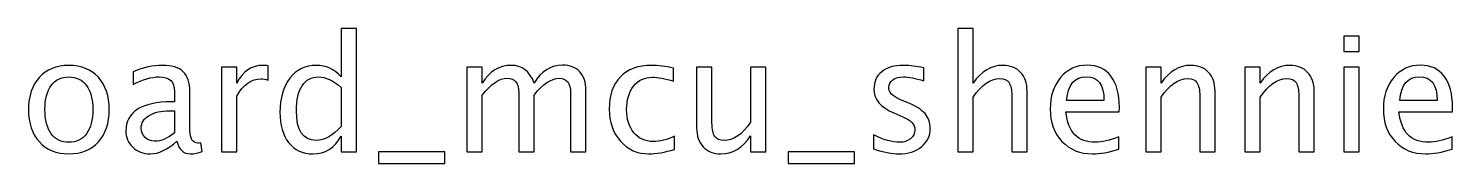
# Model space of a CAD drawing. Header units: centimetres. Extents: x -55 to 43, y -73 to 74.
# Drawn here: x -16.07 to -4.74, y -25.95 to -24.88 of the extents above; entities that cross this region are included whole.
import ezdxf

# ---------------------------------------------------------------- set-up
doc = ezdxf.new("R2010")
doc.units = ezdxf.units.CM
doc.header["$MEASUREMENT"] = 0
doc.layers.add('Layer 1', color=7, linetype='Continuous')

msp = doc.modelspace()

# ---------------------------------------------------------------- linework, layer by layer
at = {"layer": 'Layer 1'}
for points, knots in [([(-13.58583, -25.86003), (-13.58583, -25.86003), (-13.58583, -25.73366), (-13.58583, -25.73366), (-13.58583, -25.73366), (-13.63557, -25.82807), (-13.7105, -25.87527), (-13.81062, -25.87527), (-13.81062, -25.87527), (-13.8919, -25.87527), (-13.95582, -25.84585), (-14.00239, -25.78679), (-14.00239, -25.78679), (-14.04896, -25.72774), (-14.07224, -25.64709), (-14.07224, -25.54486), (-14.07224, -25.54486), (-14.07224, -25.4331), (-14.04578, -25.34314), (-13.99308, -25.27498), (-13.99308, -25.27498), (-13.94016, -25.20704), (-13.87073, -25.17296), (-13.78458, -25.17296), (-13.78458, -25.17296), (-13.70479, -25.17296), (-13.63832, -25.20344), (-13.58583, -25.26461), (-13.58583, -25.26461), (-13.58583, -25.26461), (-13.58583, -24.88086), (-13.58583, -24.88086), (-13.58583, -24.88086), (-13.58583, -24.88086), (-13.46391, -24.88086), (-13.46391, -24.88086), (-13.46391, -24.88086), (-13.46391, -24.88086), (-13.46391, -25.86003), (-13.46391, -25.86003), (-13.46391, -25.86003), (-13.46391, -25.86003), (-13.58583, -25.86003), (-13.58583, -25.86003)], [0, 0, 0, 0, 0.08333333, 0.08333333, 0.08333333, 0.08333333, 0.16666667, 0.16666667, 0.16666667, 0.16666667, 0.25, 0.25, 0.25, 0.25, 0.33333333, 0.33333333, 0.33333333, 0.33333333, 0.41666667, 0.41666667, 0.41666667, 0.41666667, 0.5, 0.5, 0.5, 0.5, 0.58333333, 0.58333333, 0.58333333, 0.58333333, 0.66666667, 0.66666667, 0.66666667, 0.66666667, 0.75, 0.75, 0.75, 0.75, 0.83333333, 0.83333333, 0.83333333, 0.83333333, 1, 1, 1, 1]), ([(-8.6777, -25.86003), (-8.6777, -25.86003), (-8.6777, -24.88086), (-8.6777, -24.88086), (-8.6777, -24.88086), (-8.6777, -24.88086), (-8.55578, -24.88086), (-8.55578, -24.88086), (-8.55578, -24.88086), (-8.55578, -24.88086), (-8.55578, -25.31414), (-8.55578, -25.31414), (-8.55578, -25.31414), (-8.49122, -25.21995), (-8.41206, -25.17296), (-8.3185, -25.17296), (-8.3185, -25.17296), (-8.25966, -25.17296), (-8.21288, -25.19137), (-8.17838, -25.22842), (-8.17838, -25.22842), (-8.14388, -25.26525), (-8.12652, -25.31499), (-8.12652, -25.37722), (-8.12652, -25.37722), (-8.12652, -25.37722), (-8.12652, -25.86003), (-8.12652, -25.86003), (-8.12652, -25.86003), (-8.12652, -25.86003), (-8.24844, -25.86003), (-8.24844, -25.86003), (-8.24844, -25.86003), (-8.24844, -25.86003), (-8.24844, -25.41701), (-8.24844, -25.41701), (-8.24844, -25.41701), (-8.24844, -25.36706), (-8.25585, -25.3315), (-8.27045, -25.31033), (-8.27045, -25.31033), (-8.28527, -25.28895), (-8.30961, -25.27837), (-8.34369, -25.27837), (-8.34369, -25.27837), (-8.41862, -25.27837), (-8.48932, -25.32726), (-8.55578, -25.42505), (-8.55578, -25.42505), (-8.55578, -25.42505), (-8.55578, -25.86003), (-8.55578, -25.86003), (-8.55578, -25.86003), (-8.55578, -25.86003), (-8.6777, -25.86003), (-8.6777, -25.86003)], [0, 0, 0, 0, 0.06666667, 0.06666667, 0.06666667, 0.06666667, 0.13333333, 0.13333333, 0.13333333, 0.13333333, 0.2, 0.2, 0.2, 0.2, 0.26666667, 0.26666667, 0.26666667, 0.26666667, 0.33333333, 0.33333333, 0.33333333, 0.33333333, 0.4, 0.4, 0.4, 0.4, 0.46666667, 0.46666667, 0.46666667, 0.46666667, 0.53333333, 0.53333333, 0.53333333, 0.53333333, 0.6, 0.6, 0.6, 0.6, 0.66666667, 0.66666667, 0.66666667, 0.66666667, 0.73333333, 0.73333333, 0.73333333, 0.73333333, 0.8, 0.8, 0.8, 0.8, 0.86666667, 0.86666667, 0.86666667, 0.86666667, 1, 1, 1, 1]), ([(-5.60535, -25.06374), (-5.60535, -25.06374), (-5.60535, -24.94182), (-5.60535, -24.94182), (-5.60535, -24.94182), (-5.60535, -24.94182), (-5.48343, -24.94182), (-5.48343, -24.94182), (-5.48343, -24.94182), (-5.48343, -24.94182), (-5.48343, -25.06374), (-5.48343, -25.06374), (-5.48343, -25.06374), (-5.48343, -25.06374), (-5.60535, -25.06374), (-5.60535, -25.06374)], [0, 0, 0, 0, 0.2, 0.2, 0.2, 0.2, 0.4, 0.4, 0.4, 0.4, 0.6, 0.6, 0.6, 0.6, 1, 1, 1, 1]), ([(-15.75202, -25.87527), (-15.85087, -25.87527), (-15.92918, -25.84373), (-15.98676, -25.78065), (-15.98676, -25.78065), (-16.04454, -25.71758), (-16.07333, -25.63185), (-16.07333, -25.52369), (-16.07333, -25.52369), (-16.07333, -25.41574), (-16.04454, -25.33023), (-15.98676, -25.26736), (-15.98676, -25.26736), (-15.92918, -25.2045), (-15.85087, -25.17296), (-15.75202, -25.17296), (-15.75202, -25.17296), (-15.65317, -25.17296), (-15.57485, -25.2045), (-15.51728, -25.26736), (-15.51728, -25.26736), (-15.4595, -25.33023), (-15.43071, -25.41574), (-15.43071, -25.52369), (-15.43071, -25.52369), (-15.43071, -25.63185), (-15.4595, -25.71758), (-15.51728, -25.78065), (-15.51728, -25.78065), (-15.57485, -25.84373), (-15.65317, -25.87527), (-15.75202, -25.87527)], [0, 0, 0, 0, 0.11111111, 0.11111111, 0.11111111, 0.11111111, 0.22222222, 0.22222222, 0.22222222, 0.22222222, 0.33333333, 0.33333333, 0.33333333, 0.33333333, 0.44444444, 0.44444444, 0.44444444, 0.44444444, 0.55555556, 0.55555556, 0.55555556, 0.55555556, 0.66666667, 0.66666667, 0.66666667, 0.66666667, 0.77777778, 0.77777778, 0.77777778, 0.77777778, 1, 1, 1, 1]), ([(-15.75223, -25.78383), (-15.69191, -25.78383), (-15.64492, -25.76118), (-15.61147, -25.71567), (-15.61147, -25.71567), (-15.57824, -25.67038), (-15.56152, -25.60624), (-15.56152, -25.52369), (-15.56152, -25.52369), (-15.56152, -25.44135), (-15.57824, -25.37743), (-15.61147, -25.33213), (-15.61147, -25.33213), (-15.64492, -25.28705), (-15.69191, -25.2644), (-15.75223, -25.2644), (-15.75223, -25.2644), (-15.81277, -25.2644), (-15.85976, -25.28705), (-15.89278, -25.33213), (-15.89278, -25.33213), (-15.92601, -25.37743), (-15.94252, -25.44135), (-15.94252, -25.52369), (-15.94252, -25.52369), (-15.94252, -25.60624), (-15.92601, -25.67038), (-15.89278, -25.71567), (-15.89278, -25.71567), (-15.85976, -25.76118), (-15.81277, -25.78383), (-15.75223, -25.78383)], [0, 0, 0, 0, 0.11111111, 0.11111111, 0.11111111, 0.11111111, 0.22222222, 0.22222222, 0.22222222, 0.22222222, 0.33333333, 0.33333333, 0.33333333, 0.33333333, 0.44444444, 0.44444444, 0.44444444, 0.44444444, 0.55555556, 0.55555556, 0.55555556, 0.55555556, 0.66666667, 0.66666667, 0.66666667, 0.66666667, 0.77777778, 0.77777778, 0.77777778, 0.77777778, 1, 1, 1, 1]), ([(-14.89287, -25.7743), (-14.9661, -25.84161), (-15.03659, -25.87527), (-15.10432, -25.87527), (-15.10432, -25.87527), (-15.15999, -25.87527), (-15.20635, -25.85791), (-15.24296, -25.82299), (-15.24296, -25.82299), (-15.27979, -25.78806), (-15.29821, -25.74404), (-15.29821, -25.69091), (-15.29821, -25.69091), (-15.29821, -25.61746), (-15.26731, -25.56094), (-15.2055, -25.52157), (-15.2055, -25.52157), (-15.14369, -25.4822), (-15.055, -25.46252), (-14.93943, -25.46252), (-14.93943, -25.46252), (-14.93943, -25.46252), (-14.91086, -25.46252), (-14.91086, -25.46252), (-14.91086, -25.46252), (-14.91086, -25.46252), (-14.91086, -25.38145), (-14.91086, -25.38145), (-14.91086, -25.38145), (-14.91086, -25.30335), (-14.9515, -25.2644), (-15.03299, -25.2644), (-15.03299, -25.2644), (-15.09607, -25.2644), (-15.16507, -25.2843), (-15.23979, -25.32409), (-15.23979, -25.32409), (-15.23979, -25.32409), (-15.23979, -25.22376), (-15.23979, -25.22376), (-15.23979, -25.22376), (-15.15766, -25.18989), (-15.08019, -25.17296), (-15.00759, -25.17296), (-15.00759, -25.17296), (-14.93287, -25.17296), (-14.87763, -25.18989), (-14.84228, -25.22397), (-14.84228, -25.22397), (-14.80672, -25.25805), (-14.78894, -25.31054), (-14.78894, -25.38145), (-14.78894, -25.38145), (-14.78894, -25.38145), (-14.78894, -25.68562), (-14.78894, -25.68562), (-14.78894, -25.68562), (-14.78894, -25.75525), (-14.76756, -25.79018), (-14.72459, -25.79018), (-14.72459, -25.79018), (-14.7193, -25.79018), (-14.71147, -25.78933), (-14.7011, -25.78764), (-14.7011, -25.78764), (-14.7011, -25.78764), (-14.69242, -25.85537), (-14.69242, -25.85537), (-14.69242, -25.85537), (-14.72015, -25.86871), (-14.75063, -25.87527), (-14.78407, -25.87527), (-14.78407, -25.87527), (-14.84101, -25.87527), (-14.8772, -25.84161), (-14.89287, -25.7743)], [0, 0, 0, 0, 0.05, 0.05, 0.05, 0.05, 0.1, 0.1, 0.1, 0.1, 0.15, 0.15, 0.15, 0.15, 0.2, 0.2, 0.2, 0.2, 0.25, 0.25, 0.25, 0.25, 0.3, 0.3, 0.3, 0.3, 0.35, 0.35, 0.35, 0.35, 0.4, 0.4, 0.4, 0.4, 0.45, 0.45, 0.45, 0.45, 0.5, 0.5, 0.5, 0.5, 0.55, 0.55, 0.55, 0.55, 0.6, 0.6, 0.6, 0.6, 0.65, 0.65, 0.65, 0.65, 0.7, 0.7, 0.7, 0.7, 0.75, 0.75, 0.75, 0.75, 0.8, 0.8, 0.8, 0.8, 0.85, 0.85, 0.85, 0.85, 0.9, 0.9, 0.9, 0.9, 1, 1, 1, 1]), ([(-14.53854, -25.86003), (-14.53854, -25.86003), (-14.53854, -25.18693), (-14.53854, -25.18693), (-14.53854, -25.18693), (-14.53854, -25.18693), (-14.41662, -25.18693), (-14.41662, -25.18693), (-14.41662, -25.18693), (-14.41662, -25.18693), (-14.41662, -25.31414), (-14.41662, -25.31414), (-14.41662, -25.31414), (-14.36815, -25.21995), (-14.29787, -25.17296), (-14.20559, -25.17296), (-14.20559, -25.17296), (-14.1931, -25.17296), (-14.17998, -25.17402), (-14.16643, -25.17613), (-14.16643, -25.17613), (-14.16643, -25.17613), (-14.16643, -25.29022), (-14.16643, -25.29022), (-14.16643, -25.29022), (-14.1876, -25.28324), (-14.20622, -25.27964), (-14.22231, -25.27964), (-14.22231, -25.27964), (-14.29978, -25.27964), (-14.36455, -25.32536), (-14.41662, -25.41701), (-14.41662, -25.41701), (-14.41662, -25.41701), (-14.41662, -25.86003), (-14.41662, -25.86003), (-14.41662, -25.86003), (-14.41662, -25.86003), (-14.53854, -25.86003), (-14.53854, -25.86003)], [0, 0, 0, 0, 0.09090909, 0.09090909, 0.09090909, 0.09090909, 0.18181818, 0.18181818, 0.18181818, 0.18181818, 0.27272727, 0.27272727, 0.27272727, 0.27272727, 0.36363636, 0.36363636, 0.36363636, 0.36363636, 0.45454545, 0.45454545, 0.45454545, 0.45454545, 0.54545455, 0.54545455, 0.54545455, 0.54545455, 0.63636364, 0.63636364, 0.63636364, 0.63636364, 0.72727273, 0.72727273, 0.72727273, 0.72727273, 0.81818182, 0.81818182, 0.81818182, 0.81818182, 1, 1, 1, 1]), ([(-13.58583, -25.34801), (-13.64912, -25.29234), (-13.70902, -25.2644), (-13.76575, -25.2644), (-13.76575, -25.2644), (-13.82163, -25.2644), (-13.86481, -25.28768), (-13.8955, -25.33446), (-13.8955, -25.33446), (-13.92619, -25.38103), (-13.94143, -25.44707), (-13.94143, -25.53258), (-13.94143, -25.53258), (-13.94143, -25.68985), (-13.88936, -25.76859), (-13.78501, -25.76859), (-13.78501, -25.76859), (-13.71727, -25.76859), (-13.65081, -25.73155), (-13.58583, -25.65768), (-13.58583, -25.65768), (-13.58583, -25.65768), (-13.58583, -25.34801), (-13.58583, -25.34801)], [0, 0, 0, 0, 0.14285714, 0.14285714, 0.14285714, 0.14285714, 0.28571429, 0.28571429, 0.28571429, 0.28571429, 0.42857143, 0.42857143, 0.42857143, 0.42857143, 0.57142857, 0.57142857, 0.57142857, 0.57142857, 0.71428571, 0.71428571, 0.71428571, 0.71428571, 1, 1, 1, 1]), ([(-12.58465, -25.86003), (-12.58465, -25.86003), (-12.58465, -25.18693), (-12.58465, -25.18693), (-12.58465, -25.18693), (-12.58465, -25.18693), (-12.46273, -25.18693), (-12.46273, -25.18693), (-12.46273, -25.18693), (-12.46273, -25.18693), (-12.46273, -25.31414), (-12.46273, -25.31414), (-12.46273, -25.31414), (-12.40325, -25.21995), (-12.32705, -25.17296), (-12.23371, -25.17296), (-12.23371, -25.17296), (-12.14375, -25.17296), (-12.08258, -25.21995), (-12.04998, -25.31414), (-12.04998, -25.31414), (-11.99219, -25.2191), (-11.91684, -25.17169), (-11.82434, -25.17169), (-11.82434, -25.17169), (-11.76529, -25.17169), (-11.71936, -25.18905), (-11.68655, -25.22397), (-11.68655, -25.22397), (-11.65374, -25.2589), (-11.63723, -25.30779), (-11.63723, -25.37066), (-11.63723, -25.37066), (-11.63723, -25.37066), (-11.63723, -25.86003), (-11.63723, -25.86003), (-11.63723, -25.86003), (-11.63723, -25.86003), (-11.75915, -25.86003), (-11.75915, -25.86003), (-11.75915, -25.86003), (-11.75915, -25.86003), (-11.75915, -25.39076), (-11.75915, -25.39076), (-11.75915, -25.39076), (-11.75915, -25.31414), (-11.78963, -25.27583), (-11.85059, -25.27583), (-11.85059, -25.27583), (-11.91388, -25.27583), (-11.98034, -25.32049), (-12.04998, -25.41003), (-12.04998, -25.41003), (-12.04998, -25.41003), (-12.04998, -25.86003), (-12.04998, -25.86003), (-12.04998, -25.86003), (-12.04998, -25.86003), (-12.1719, -25.86003), (-12.1719, -25.86003), (-12.1719, -25.86003), (-12.1719, -25.86003), (-12.1719, -25.39034), (-12.1719, -25.39034), (-12.1719, -25.39034), (-12.1719, -25.31308), (-12.2028, -25.27456), (-12.26482, -25.27456), (-12.26482, -25.27456), (-12.32642, -25.27456), (-12.39246, -25.31943), (-12.46273, -25.40939), (-12.46273, -25.40939), (-12.46273, -25.40939), (-12.46273, -25.86003), (-12.46273, -25.86003), (-12.46273, -25.86003), (-12.46273, -25.86003), (-12.58465, -25.86003), (-12.58465, -25.86003)], [0, 0, 0, 0, 0.04761905, 0.04761905, 0.04761905, 0.04761905, 0.0952381, 0.0952381, 0.0952381, 0.0952381, 0.14285714, 0.14285714, 0.14285714, 0.14285714, 0.19047619, 0.19047619, 0.19047619, 0.19047619, 0.23809524, 0.23809524, 0.23809524, 0.23809524, 0.28571429, 0.28571429, 0.28571429, 0.28571429, 0.33333333, 0.33333333, 0.33333333, 0.33333333, 0.38095238, 0.38095238, 0.38095238, 0.38095238, 0.42857143, 0.42857143, 0.42857143, 0.42857143, 0.47619048, 0.47619048, 0.47619048, 0.47619048, 0.52380952, 0.52380952, 0.52380952, 0.52380952, 0.57142857, 0.57142857, 0.57142857, 0.57142857, 0.61904762, 0.61904762, 0.61904762, 0.61904762, 0.66666667, 0.66666667, 0.66666667, 0.66666667, 0.71428571, 0.71428571, 0.71428571, 0.71428571, 0.76190476, 0.76190476, 0.76190476, 0.76190476, 0.80952381, 0.80952381, 0.80952381, 0.80952381, 0.85714286, 0.85714286, 0.85714286, 0.85714286, 0.9047619, 0.9047619, 0.9047619, 0.9047619, 1, 1, 1, 1]), ([(-10.93153, -25.83971), (-11.01048, -25.86342), (-11.07864, -25.87527), (-11.136, -25.87527), (-11.136, -25.87527), (-11.22702, -25.87527), (-11.30237, -25.84161), (-11.36227, -25.77452), (-11.36227, -25.77452), (-11.42217, -25.70721), (-11.45223, -25.62233), (-11.45223, -25.52009), (-11.45223, -25.52009), (-11.45223, -25.41087), (-11.4226, -25.32557), (-11.36333, -25.26461), (-11.36333, -25.26461), (-11.30406, -25.20344), (-11.2213, -25.17296), (-11.11504, -25.17296), (-11.11504, -25.17296), (-11.06276, -25.17296), (-11.00392, -25.18016), (-10.93915, -25.19455), (-10.93915, -25.19455), (-10.93915, -25.19455), (-10.93915, -25.29742), (-10.93915, -25.29742), (-10.93915, -25.29742), (-11.00794, -25.2771), (-11.06403, -25.26694), (-11.10721, -25.26694), (-11.10721, -25.26694), (-11.16987, -25.26694), (-11.22003, -25.29043), (-11.2575, -25.33721), (-11.2575, -25.33721), (-11.29496, -25.38399), (-11.3138, -25.44643), (-11.3138, -25.52433), (-11.3138, -25.52433), (-11.3138, -25.59989), (-11.29433, -25.66085), (-11.25559, -25.70763), (-11.25559, -25.70763), (-11.21686, -25.7542), (-11.16627, -25.77748), (-11.1034, -25.77748), (-11.1034, -25.77748), (-11.04773, -25.77748), (-10.99058, -25.76309), (-10.93153, -25.7343), (-10.93153, -25.7343), (-10.93153, -25.7343), (-10.93153, -25.83971), (-10.93153, -25.83971)], [0, 0, 0, 0, 0.06666667, 0.06666667, 0.06666667, 0.06666667, 0.13333333, 0.13333333, 0.13333333, 0.13333333, 0.2, 0.2, 0.2, 0.2, 0.26666667, 0.26666667, 0.26666667, 0.26666667, 0.33333333, 0.33333333, 0.33333333, 0.33333333, 0.4, 0.4, 0.4, 0.4, 0.46666667, 0.46666667, 0.46666667, 0.46666667, 0.53333333, 0.53333333, 0.53333333, 0.53333333, 0.6, 0.6, 0.6, 0.6, 0.66666667, 0.66666667, 0.66666667, 0.66666667, 0.73333333, 0.73333333, 0.73333333, 0.73333333, 0.8, 0.8, 0.8, 0.8, 0.86666667, 0.86666667, 0.86666667, 0.86666667, 1, 1, 1, 1]), ([(-10.3268, -25.86003), (-10.3268, -25.86003), (-10.3268, -25.73345), (-10.3268, -25.73345), (-10.3268, -25.73345), (-10.39178, -25.82807), (-10.47073, -25.87527), (-10.56344, -25.87527), (-10.56344, -25.87527), (-10.62229, -25.87527), (-10.66906, -25.85685), (-10.70378, -25.81981), (-10.70378, -25.81981), (-10.7387, -25.78277), (-10.75606, -25.73303), (-10.75606, -25.67016), (-10.75606, -25.67016), (-10.75606, -25.67016), (-10.75606, -25.18693), (-10.75606, -25.18693), (-10.75606, -25.18693), (-10.75606, -25.18693), (-10.63414, -25.18693), (-10.63414, -25.18693), (-10.63414, -25.18693), (-10.63414, -25.18693), (-10.63414, -25.63037), (-10.63414, -25.63037), (-10.63414, -25.63037), (-10.63414, -25.68096), (-10.62673, -25.71673), (-10.61213, -25.7379), (-10.61213, -25.7379), (-10.59731, -25.75928), (-10.57276, -25.76986), (-10.53825, -25.76986), (-10.53825, -25.76986), (-10.46375, -25.76986), (-10.39305, -25.72096), (-10.3268, -25.62296), (-10.3268, -25.62296), (-10.3268, -25.62296), (-10.3268, -25.18693), (-10.3268, -25.18693), (-10.3268, -25.18693), (-10.3268, -25.18693), (-10.20488, -25.18693), (-10.20488, -25.18693), (-10.20488, -25.18693), (-10.20488, -25.18693), (-10.20488, -25.86003), (-10.20488, -25.86003), (-10.20488, -25.86003), (-10.20488, -25.86003), (-10.3268, -25.86003), (-10.3268, -25.86003)], [0, 0, 0, 0, 0.06666667, 0.06666667, 0.06666667, 0.06666667, 0.13333333, 0.13333333, 0.13333333, 0.13333333, 0.2, 0.2, 0.2, 0.2, 0.26666667, 0.26666667, 0.26666667, 0.26666667, 0.33333333, 0.33333333, 0.33333333, 0.33333333, 0.4, 0.4, 0.4, 0.4, 0.46666667, 0.46666667, 0.46666667, 0.46666667, 0.53333333, 0.53333333, 0.53333333, 0.53333333, 0.6, 0.6, 0.6, 0.6, 0.66666667, 0.66666667, 0.66666667, 0.66666667, 0.73333333, 0.73333333, 0.73333333, 0.73333333, 0.8, 0.8, 0.8, 0.8, 0.86666667, 0.86666667, 0.86666667, 0.86666667, 1, 1, 1, 1]), ([(-9.34932, -25.8359), (-9.34932, -25.8359), (-9.34932, -25.72414), (-9.34932, -25.72414), (-9.34932, -25.72414), (-9.26952, -25.76393), (-9.20031, -25.78383), (-9.14125, -25.78383), (-9.14125, -25.78383), (-9.10611, -25.78383), (-9.0769, -25.7743), (-9.05383, -25.75525), (-9.05383, -25.75525), (-9.03076, -25.73642), (-9.01912, -25.71271), (-9.01912, -25.68413), (-9.01912, -25.68413), (-9.01912, -25.64244), (-9.0515, -25.60793), (-9.11627, -25.58063), (-9.11627, -25.58063), (-9.11627, -25.58063), (-9.18761, -25.55036), (-9.18761, -25.55036), (-9.18761, -25.55036), (-9.2928, -25.50676), (-9.34551, -25.44368), (-9.34551, -25.36177), (-9.34551, -25.36177), (-9.34551, -25.30313), (-9.32477, -25.25699), (-9.28328, -25.22334), (-9.28328, -25.22334), (-9.24179, -25.18968), (-9.18485, -25.17296), (-9.11268, -25.17296), (-9.11268, -25.17296), (-9.07521, -25.17296), (-9.02864, -25.17804), (-8.9734, -25.18841), (-8.9734, -25.18841), (-8.9734, -25.18841), (-8.948, -25.19328), (-8.948, -25.19328), (-8.948, -25.19328), (-8.948, -25.19328), (-8.948, -25.29488), (-8.948, -25.29488), (-8.948, -25.29488), (-9.01594, -25.27456), (-9.07013, -25.2644), (-9.11056, -25.2644), (-9.11056, -25.2644), (-9.14612, -25.2644), (-9.17427, -25.27223), (-9.19565, -25.28768), (-9.19565, -25.28768), (-9.21682, -25.30313), (-9.2274, -25.32388), (-9.2274, -25.34991), (-9.2274, -25.34991), (-9.2274, -25.38653), (-9.19777, -25.41765), (-9.13829, -25.44283), (-9.13829, -25.44283), (-9.13829, -25.44283), (-9.07966, -25.4676), (-9.07966, -25.4676), (-9.07966, -25.4676), (-9.01319, -25.49554), (-8.9662, -25.52517), (-8.93869, -25.55629), (-8.93869, -25.55629), (-8.91096, -25.5874), (-8.8972, -25.62635), (-8.8972, -25.67292), (-8.8972, -25.67292), (-8.8972, -25.73197), (-8.92048, -25.78044), (-8.96726, -25.81833), (-8.96726, -25.81833), (-9.01383, -25.85622), (-9.07352, -25.87527), (-9.14612, -25.87527), (-9.14612, -25.87527), (-9.202, -25.87527), (-9.26952, -25.86215), (-9.34932, -25.8359)], [0, 0, 0, 0, 0.04347826, 0.04347826, 0.04347826, 0.04347826, 0.08695652, 0.08695652, 0.08695652, 0.08695652, 0.13043478, 0.13043478, 0.13043478, 0.13043478, 0.17391304, 0.17391304, 0.17391304, 0.17391304, 0.2173913, 0.2173913, 0.2173913, 0.2173913, 0.26086957, 0.26086957, 0.26086957, 0.26086957, 0.30434783, 0.30434783, 0.30434783, 0.30434783, 0.34782609, 0.34782609, 0.34782609, 0.34782609, 0.39130435, 0.39130435, 0.39130435, 0.39130435, 0.43478261, 0.43478261, 0.43478261, 0.43478261, 0.47826087, 0.47826087, 0.47826087, 0.47826087, 0.52173913, 0.52173913, 0.52173913, 0.52173913, 0.56521739, 0.56521739, 0.56521739, 0.56521739, 0.60869565, 0.60869565, 0.60869565, 0.60869565, 0.65217391, 0.65217391, 0.65217391, 0.65217391, 0.69565217, 0.69565217, 0.69565217, 0.69565217, 0.73913043, 0.73913043, 0.73913043, 0.73913043, 0.7826087, 0.7826087, 0.7826087, 0.7826087, 0.82608696, 0.82608696, 0.82608696, 0.82608696, 0.86956522, 0.86956522, 0.86956522, 0.86956522, 0.91304348, 0.91304348, 0.91304348, 0.91304348, 1, 1, 1, 1]), ([(-7.39542, -25.83844), (-7.47733, -25.86299), (-7.5474, -25.87527), (-7.60582, -25.87527), (-7.60582, -25.87527), (-7.70551, -25.87527), (-7.78658, -25.84225), (-7.84902, -25.77642), (-7.84902, -25.77642), (-7.91146, -25.71059), (-7.94279, -25.62529), (-7.94279, -25.5203), (-7.94279, -25.5203), (-7.94279, -25.41849), (-7.91527, -25.33488), (-7.86003, -25.26948), (-7.86003, -25.26948), (-7.80478, -25.20429), (-7.73409, -25.17169), (-7.64794, -25.17169), (-7.64794, -25.17169), (-7.56645, -25.17169), (-7.50337, -25.20069), (-7.45892, -25.25868), (-7.45892, -25.25868), (-7.41447, -25.31668), (-7.39224, -25.39881), (-7.39224, -25.50528), (-7.39224, -25.50528), (-7.39224, -25.50528), (-7.39288, -25.54253), (-7.39288, -25.54253), (-7.39288, -25.54253), (-7.39288, -25.54253), (-7.81833, -25.54253), (-7.81833, -25.54253), (-7.81833, -25.54253), (-7.80055, -25.7034), (-7.72202, -25.78383), (-7.58296, -25.78383), (-7.58296, -25.78383), (-7.53194, -25.78383), (-7.4695, -25.76944), (-7.39542, -25.74065), (-7.39542, -25.74065), (-7.39542, -25.74065), (-7.39542, -25.83844), (-7.39542, -25.83844)], [0, 0, 0, 0, 0.07692308, 0.07692308, 0.07692308, 0.07692308, 0.15384615, 0.15384615, 0.15384615, 0.15384615, 0.23076923, 0.23076923, 0.23076923, 0.23076923, 0.30769231, 0.30769231, 0.30769231, 0.30769231, 0.38461538, 0.38461538, 0.38461538, 0.38461538, 0.46153846, 0.46153846, 0.46153846, 0.46153846, 0.53846154, 0.53846154, 0.53846154, 0.53846154, 0.61538462, 0.61538462, 0.61538462, 0.61538462, 0.69230769, 0.69230769, 0.69230769, 0.69230769, 0.76923077, 0.76923077, 0.76923077, 0.76923077, 0.84615385, 0.84615385, 0.84615385, 0.84615385, 1, 1, 1, 1]), ([(-7.81198, -25.45109), (-7.81198, -25.45109), (-7.5148, -25.45109), (-7.5148, -25.45109), (-7.5148, -25.45109), (-7.5148, -25.32578), (-7.56158, -25.26313), (-7.65492, -25.26313), (-7.65492, -25.26313), (-7.7489, -25.26313), (-7.80118, -25.32578), (-7.81198, -25.45109)], [0, 0, 0, 0, 0.25, 0.25, 0.25, 0.25, 0.5, 0.5, 0.5, 0.5, 1, 1, 1, 1]), ([(-7.18185, -25.86003), (-7.18185, -25.86003), (-7.18185, -25.18693), (-7.18185, -25.18693), (-7.18185, -25.18693), (-7.18185, -25.18693), (-7.05993, -25.18693), (-7.05993, -25.18693), (-7.05993, -25.18693), (-7.05993, -25.18693), (-7.05993, -25.31414), (-7.05993, -25.31414), (-7.05993, -25.31414), (-6.99537, -25.21995), (-6.91621, -25.17296), (-6.82265, -25.17296), (-6.82265, -25.17296), (-6.76381, -25.17296), (-6.71703, -25.19137), (-6.68253, -25.22842), (-6.68253, -25.22842), (-6.64803, -25.26525), (-6.63067, -25.31499), (-6.63067, -25.37722), (-6.63067, -25.37722), (-6.63067, -25.37722), (-6.63067, -25.86003), (-6.63067, -25.86003), (-6.63067, -25.86003), (-6.63067, -25.86003), (-6.75259, -25.86003), (-6.75259, -25.86003), (-6.75259, -25.86003), (-6.75259, -25.86003), (-6.75259, -25.41701), (-6.75259, -25.41701), (-6.75259, -25.41701), (-6.75259, -25.36706), (-6.76, -25.3315), (-6.7746, -25.31033), (-6.7746, -25.31033), (-6.78942, -25.28895), (-6.81376, -25.27837), (-6.84784, -25.27837), (-6.84784, -25.27837), (-6.92277, -25.27837), (-6.99347, -25.32726), (-7.05993, -25.42505), (-7.05993, -25.42505), (-7.05993, -25.42505), (-7.05993, -25.86003), (-7.05993, -25.86003), (-7.05993, -25.86003), (-7.05993, -25.86003), (-7.18185, -25.86003), (-7.18185, -25.86003)], [0, 0, 0, 0, 0.06666667, 0.06666667, 0.06666667, 0.06666667, 0.13333333, 0.13333333, 0.13333333, 0.13333333, 0.2, 0.2, 0.2, 0.2, 0.26666667, 0.26666667, 0.26666667, 0.26666667, 0.33333333, 0.33333333, 0.33333333, 0.33333333, 0.4, 0.4, 0.4, 0.4, 0.46666667, 0.46666667, 0.46666667, 0.46666667, 0.53333333, 0.53333333, 0.53333333, 0.53333333, 0.6, 0.6, 0.6, 0.6, 0.66666667, 0.66666667, 0.66666667, 0.66666667, 0.73333333, 0.73333333, 0.73333333, 0.73333333, 0.8, 0.8, 0.8, 0.8, 0.86666667, 0.86666667, 0.86666667, 0.86666667, 1, 1, 1, 1]), ([(-6.3936, -25.86003), (-6.3936, -25.86003), (-6.3936, -25.18693), (-6.3936, -25.18693), (-6.3936, -25.18693), (-6.3936, -25.18693), (-6.27168, -25.18693), (-6.27168, -25.18693), (-6.27168, -25.18693), (-6.27168, -25.18693), (-6.27168, -25.31414), (-6.27168, -25.31414), (-6.27168, -25.31414), (-6.20712, -25.21995), (-6.12796, -25.17296), (-6.0344, -25.17296), (-6.0344, -25.17296), (-5.97556, -25.17296), (-5.92878, -25.19137), (-5.89428, -25.22842), (-5.89428, -25.22842), (-5.85978, -25.26525), (-5.84242, -25.31499), (-5.84242, -25.37722), (-5.84242, -25.37722), (-5.84242, -25.37722), (-5.84242, -25.86003), (-5.84242, -25.86003), (-5.84242, -25.86003), (-5.84242, -25.86003), (-5.96434, -25.86003), (-5.96434, -25.86003), (-5.96434, -25.86003), (-5.96434, -25.86003), (-5.96434, -25.41701), (-5.96434, -25.41701), (-5.96434, -25.41701), (-5.96434, -25.36706), (-5.97175, -25.3315), (-5.98635, -25.31033), (-5.98635, -25.31033), (-6.00117, -25.28895), (-6.02551, -25.27837), (-6.05959, -25.27837), (-6.05959, -25.27837), (-6.13452, -25.27837), (-6.20522, -25.32726), (-6.27168, -25.42505), (-6.27168, -25.42505), (-6.27168, -25.42505), (-6.27168, -25.86003), (-6.27168, -25.86003), (-6.27168, -25.86003), (-6.27168, -25.86003), (-6.3936, -25.86003), (-6.3936, -25.86003)], [0, 0, 0, 0, 0.06666667, 0.06666667, 0.06666667, 0.06666667, 0.13333333, 0.13333333, 0.13333333, 0.13333333, 0.2, 0.2, 0.2, 0.2, 0.26666667, 0.26666667, 0.26666667, 0.26666667, 0.33333333, 0.33333333, 0.33333333, 0.33333333, 0.4, 0.4, 0.4, 0.4, 0.46666667, 0.46666667, 0.46666667, 0.46666667, 0.53333333, 0.53333333, 0.53333333, 0.53333333, 0.6, 0.6, 0.6, 0.6, 0.66666667, 0.66666667, 0.66666667, 0.66666667, 0.73333333, 0.73333333, 0.73333333, 0.73333333, 0.8, 0.8, 0.8, 0.8, 0.86666667, 0.86666667, 0.86666667, 0.86666667, 1, 1, 1, 1]), ([(-5.60535, -25.86003), (-5.60535, -25.86003), (-5.60535, -25.18693), (-5.60535, -25.18693), (-5.60535, -25.18693), (-5.60535, -25.18693), (-5.48343, -25.18693), (-5.48343, -25.18693), (-5.48343, -25.18693), (-5.48343, -25.18693), (-5.48343, -25.86003), (-5.48343, -25.86003), (-5.48343, -25.86003), (-5.48343, -25.86003), (-5.60535, -25.86003), (-5.60535, -25.86003)], [0, 0, 0, 0, 0.2, 0.2, 0.2, 0.2, 0.4, 0.4, 0.4, 0.4, 0.6, 0.6, 0.6, 0.6, 1, 1, 1, 1]), ([(-4.74429, -25.83844), (-4.8262, -25.86299), (-4.89627, -25.87527), (-4.95469, -25.87527), (-4.95469, -25.87527), (-5.05438, -25.87527), (-5.13545, -25.84225), (-5.19789, -25.77642), (-5.19789, -25.77642), (-5.26033, -25.71059), (-5.29166, -25.62529), (-5.29166, -25.5203), (-5.29166, -25.5203), (-5.29166, -25.41849), (-5.26414, -25.33488), (-5.2089, -25.26948), (-5.2089, -25.26948), (-5.15365, -25.20429), (-5.08296, -25.17169), (-4.99681, -25.17169), (-4.99681, -25.17169), (-4.91532, -25.17169), (-4.85224, -25.20069), (-4.80779, -25.25868), (-4.80779, -25.25868), (-4.76334, -25.31668), (-4.74111, -25.39881), (-4.74111, -25.50528), (-4.74111, -25.50528), (-4.74111, -25.50528), (-4.74175, -25.54253), (-4.74175, -25.54253), (-4.74175, -25.54253), (-4.74175, -25.54253), (-5.1672, -25.54253), (-5.1672, -25.54253), (-5.1672, -25.54253), (-5.14942, -25.7034), (-5.07089, -25.78383), (-4.93183, -25.78383), (-4.93183, -25.78383), (-4.88081, -25.78383), (-4.81837, -25.76944), (-4.74429, -25.74065), (-4.74429, -25.74065), (-4.74429, -25.74065), (-4.74429, -25.83844), (-4.74429, -25.83844)], [0, 0, 0, 0, 0.07692308, 0.07692308, 0.07692308, 0.07692308, 0.15384615, 0.15384615, 0.15384615, 0.15384615, 0.23076923, 0.23076923, 0.23076923, 0.23076923, 0.30769231, 0.30769231, 0.30769231, 0.30769231, 0.38461538, 0.38461538, 0.38461538, 0.38461538, 0.46153846, 0.46153846, 0.46153846, 0.46153846, 0.53846154, 0.53846154, 0.53846154, 0.53846154, 0.61538462, 0.61538462, 0.61538462, 0.61538462, 0.69230769, 0.69230769, 0.69230769, 0.69230769, 0.76923077, 0.76923077, 0.76923077, 0.76923077, 0.84615385, 0.84615385, 0.84615385, 0.84615385, 1, 1, 1, 1]), ([(-5.16085, -25.45109), (-5.16085, -25.45109), (-4.86367, -25.45109), (-4.86367, -25.45109), (-4.86367, -25.45109), (-4.86367, -25.32578), (-4.91045, -25.26313), (-5.00379, -25.26313), (-5.00379, -25.26313), (-5.09777, -25.26313), (-5.15005, -25.32578), (-5.16085, -25.45109)], [0, 0, 0, 0, 0.25, 0.25, 0.25, 0.25, 0.5, 0.5, 0.5, 0.5, 1, 1, 1, 1]), ([(-14.91086, -25.70784), (-14.91086, -25.70784), (-14.91086, -25.53491), (-14.91086, -25.53491), (-14.91086, -25.53491), (-14.91086, -25.53491), (-14.95002, -25.53364), (-14.95002, -25.53364), (-14.95002, -25.53364), (-15.01775, -25.53364), (-15.07236, -25.54613), (-15.11406, -25.5711), (-15.11406, -25.5711), (-15.15555, -25.59629), (-15.17629, -25.62952), (-15.17629, -25.67101), (-15.17629, -25.67101), (-15.17629, -25.70001), (-15.16592, -25.72456), (-15.14539, -25.74467), (-15.14539, -25.74467), (-15.12464, -25.76478), (-15.09945, -25.77494), (-15.06961, -25.77494), (-15.06961, -25.77494), (-15.01881, -25.77494), (-14.96589, -25.7525), (-14.91086, -25.70784)], [0, 0, 0, 0, 0.125, 0.125, 0.125, 0.125, 0.25, 0.25, 0.25, 0.25, 0.375, 0.375, 0.375, 0.375, 0.5, 0.5, 0.5, 0.5, 0.625, 0.625, 0.625, 0.625, 0.75, 0.75, 0.75, 0.75, 1, 1, 1, 1]), ([(-13.28823, -25.95147), (-13.28823, -25.95147), (-13.28823, -25.86003), (-13.28823, -25.86003), (-13.28823, -25.86003), (-13.28823, -25.86003), (-12.75991, -25.86003), (-12.75991, -25.86003), (-12.75991, -25.86003), (-12.75991, -25.86003), (-12.75991, -25.95147), (-12.75991, -25.95147), (-12.75991, -25.95147), (-12.75991, -25.95147), (-13.28823, -25.95147), (-13.28823, -25.95147)], [0, 0, 0, 0, 0.2, 0.2, 0.2, 0.2, 0.4, 0.4, 0.4, 0.4, 0.6, 0.6, 0.6, 0.6, 1, 1, 1, 1]), ([(-10.02877, -25.95147), (-10.02877, -25.95147), (-10.02877, -25.86003), (-10.02877, -25.86003), (-10.02877, -25.86003), (-10.02877, -25.86003), (-9.50045, -25.86003), (-9.50045, -25.86003), (-9.50045, -25.86003), (-9.50045, -25.86003), (-9.50045, -25.95147), (-9.50045, -25.95147), (-9.50045, -25.95147), (-9.50045, -25.95147), (-10.02877, -25.95147), (-10.02877, -25.95147)], [0, 0, 0, 0, 0.2, 0.2, 0.2, 0.2, 0.4, 0.4, 0.4, 0.4, 0.6, 0.6, 0.6, 0.6, 1, 1, 1, 1])]:
    msp.add_open_spline(points, degree=3, knots=knots, dxfattribs=at)

doc.saveas('drawing.dxf')
